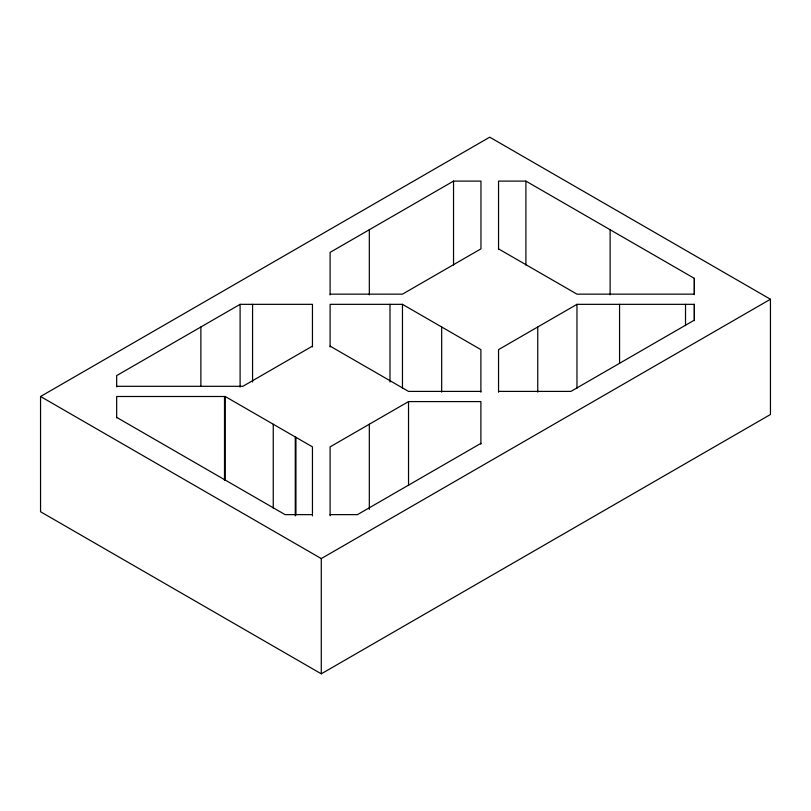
<?xml version="1.0" encoding="UTF-8"?>
<svg xmlns="http://www.w3.org/2000/svg" width="811" height="811" viewBox="0 0 811 811"><rect width="100%" height="100%" fill="white"/><g stroke="black" fill="none" stroke-linecap="round" stroke-linejoin="round"><path stroke-width="1.22" d="M498.542 392.22L498.542 349.622L576.966 304.338L694.338 304.338L694.338 320.142L570.903 391.399L498.542 391.399M498.542 249.19L498.542 181.106L525.903 181.106L694.338 278.355L694.338 294.15L576.966 294.15L498.542 248.876M40.55 396.498L489.722 137.171L770.45 299.249L770.45 414.502L321.278 673.829L40.55 511.751L40.55 396.498L321.278 558.576L770.45 299.249M312.458 346.936L312.458 304.338L240.097 304.338L116.662 375.605L116.662 386.877M330.107 294.15L402.469 294.15L480.964 248.835L480.964 181.106L453.531 181.106L330.107 252.373L330.107 294.971M312.458 346.125L242.854 386.31L116.662 386.31M480.893 444.185L480.893 401.587L408.531 401.587L330.107 446.871L330.107 515.806M480.893 443.374L357.469 514.63L330.107 514.63M480.893 392.22L480.893 349.622L402.469 304.338L330.107 304.338L330.107 346.936M480.893 391.399L408.531 391.399L330.107 346.125M312.458 515.857L312.458 446.871L225.205 396.498L116.662 396.498L116.662 417.797M312.458 514.63L285.097 514.63L116.662 417.381M694.338 278.355L694.338 294.646M694.338 304.338L694.338 320.629M685.518 304.338L685.518 325.637M619.563 304.338L619.563 363.227M610.125 229.736L610.125 294.88M576.966 304.338L576.966 388.276M537.754 326.985L537.754 392.129M525.903 181.106L525.903 265.045M453.531 181.106L453.531 265.045M441.681 326.985L441.681 392.129M408.531 401.587L408.531 485.525M402.469 304.338L402.469 388.276M389.99 304.338L389.99 382.011M369.319 229.736L369.319 294.88M369.319 424.224L369.319 509.42M321.278 558.576L321.278 673.829M295.934 437.332L295.934 515.005M295.265 436.947L295.265 515.867M273.246 424.224L273.246 508.162M252.566 304.338L252.566 382.011M240.097 304.338L240.097 387.029M225.205 396.498L225.205 480.436M224.505 396.498L224.505 480.436M200.875 326.985L200.875 385.864"/></g></svg>
